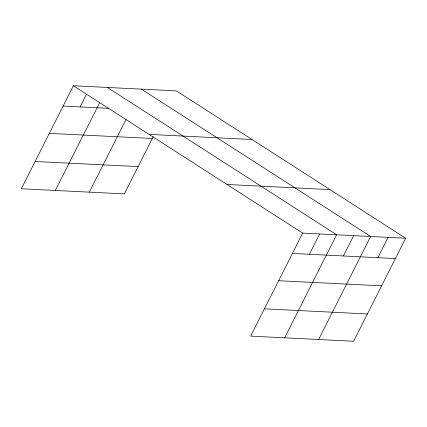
<?xml version="1.0" encoding="UTF-8"?>
<svg xmlns="http://www.w3.org/2000/svg" width="427" height="427" viewBox="0 0 427 427"><rect width="100%" height="100%" fill="white"/><g stroke="black" fill="none" stroke-linecap="round" stroke-linejoin="round"><path stroke-width="0.64" d="M405.65 238.234L302.674 233.11L250.638 336.118L353.615 341.242L405.65 238.234L176.362 90.882L73.385 85.758L21.35 188.766L124.326 193.89L153.208 136.709M80.111 106.921L86.564 94.148M55.334 190.458L99.742 102.544M89.312 192.15L125.992 119.544M309.399 254.273L319.668 233.953M284.622 337.81L336.657 234.797L107.369 87.45M343.383 255.965L353.647 235.645M318.606 339.502L370.636 236.489L141.348 89.136M377.879 257.684L388.143 237.359M63.121 106.077L108.864 108.357M149.05 134.382L252.026 139.506M49.335 133.363L152.311 138.492M35.131 161.481L138.108 166.605M227.009 184.48L329.986 189.604M292.41 253.43L395.386 258.554M278.628 280.715L381.599 285.839M264.425 308.833L367.401 313.957M73.385 85.758L302.674 233.11"/></g></svg>
